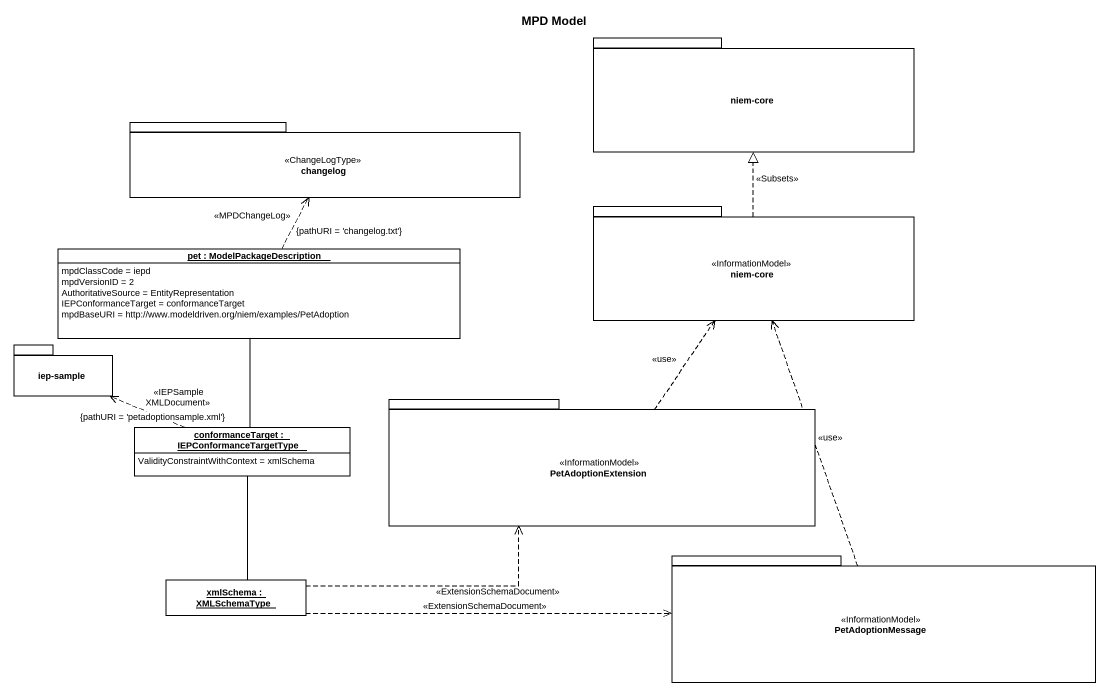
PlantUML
@startuml
title MPD Model
hide circle
hide empty members
package "niem-core" as niem_core {
}
package changelog <<ChangeLogType>> {
}
package "niem-core" as niem_core_2 <<InformationModel>> {
}
object "pet : ModelPackageDescription" as pet {
  mpdClassCode = iepd
  mpdVersionID = 2
  AuthoritativeSource = EntityRepresentation
  IEPConformanceTarget = conformanceTarget
  mpdBaseURI = http://www.modeldriven.org/niem/examples/PetAdoption
}
package "iep-sample" as iep_sample {
}
object "conformanceTarget : IEPConformanceTargetType" as conformanceTarget {
  ValidityConstraintWithContext = xmlSchema
}
package PetAdoptionExtension <<InformationModel>> {
}
object "xmlSchema : XMLSchemaType" as xmlSchema
package PetAdoptionMessage <<InformationModel>> {
}
niem_core_2 .up.|> niem_core : <<Subsets>>
pet .up.> changelog : <<MPDChangeLog>>\n{pathURI = 'changelog.txt'}
conformanceTarget -up- pet
conformanceTarget .left.> iep_sample : <<IEPSampleXMLDocument>>\n{pathURI = 'petadoptionsample.xml'}
PetAdoptionExtension .up.> niem_core_2 : <<use>>
xmlSchema -up- conformanceTarget
xmlSchema .right.> PetAdoptionExtension : <<ExtensionSchemaDocument>>
xmlSchema .right.> PetAdoptionMessage : <<ExtensionSchemaDocument>>
PetAdoptionMessage .up.> niem_core_2 : <<use>>
@enduml
